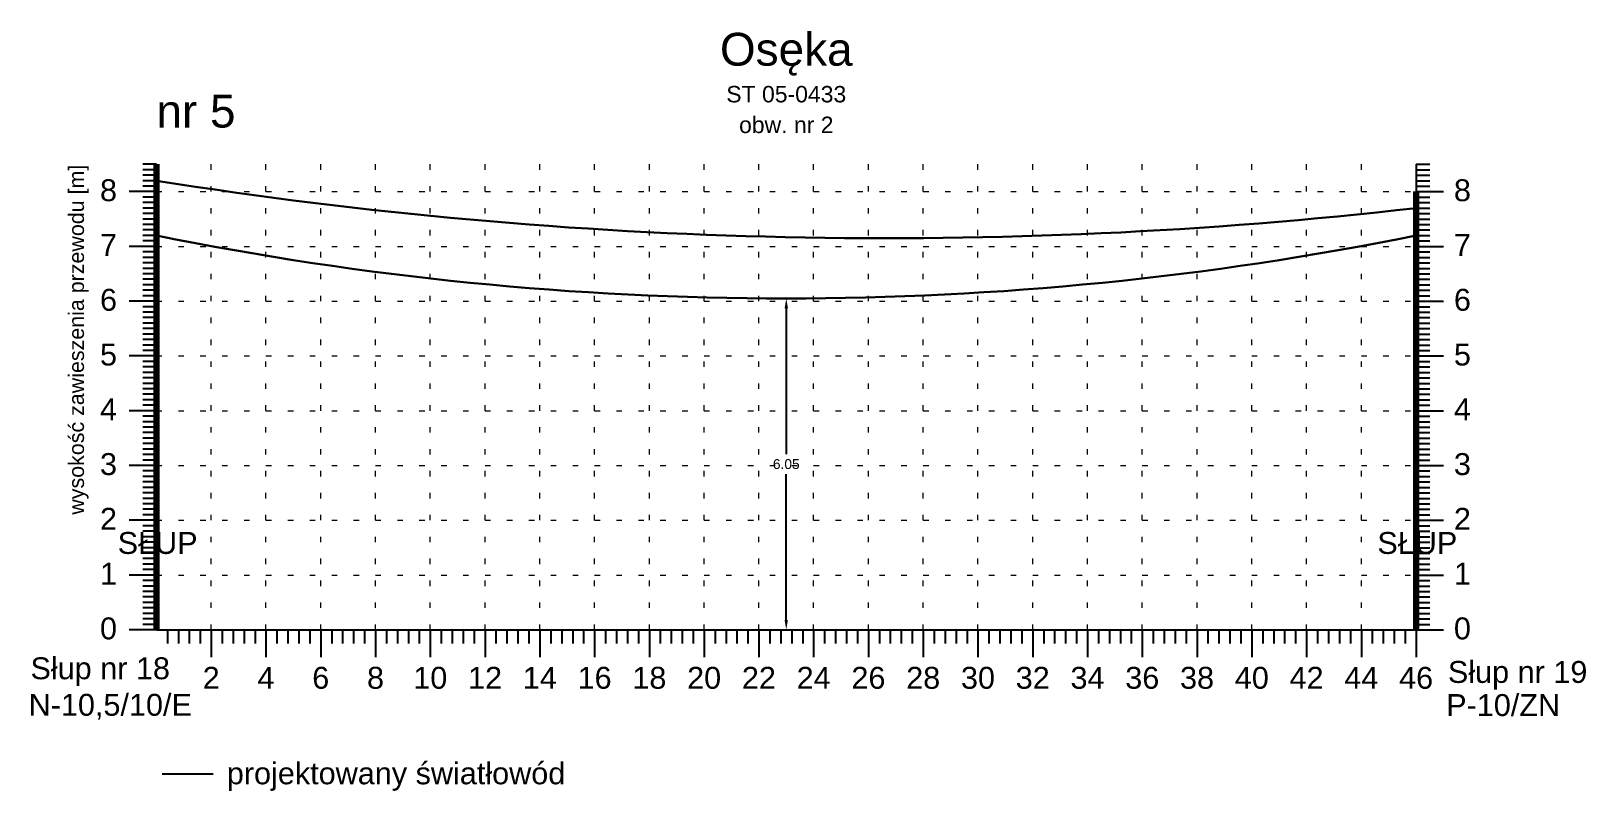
# Model space of a CAD drawing. Header units: inches. Extents: x -863 to 129, y 1307 to 1380.
# Drawn here: x -483.16 to -454.77, y 1349.18 to 1363.05 of the extents above; entities that cross this region are included whole.
import ezdxf
from ezdxf.enums import TextEntityAlignment as Align

# ---------------------------------------------------------------- set-up
doc = ezdxf.new("R2010")
doc.units = ezdxf.units.IN
doc.header["$MEASUREMENT"] = 0
doc.linetypes.add('ACAD_ISO07W100', pattern=[3, 0, -3])
doc.layers.add('_PRZEWIESZENIA_KONTROLA', color=1, linetype='Continuous', lineweight=25)
doc.layers.add('ramka', color=7, linetype='Continuous', plot=False)
doc.styles.get("Standard").update_dxf_attribs({"font": 'arial.ttf'})
doc.dimstyles.get("Standard").update_dxf_attribs({"dimtxt": 0.25, "dimasz": 0.18, "dimexe": 0.18, "dimexo": 0.0625, "dimgap": -0.09, "dimtad": 0, "dimtih": 1, "dimtoh": 1, "dimzin": 0, "dimdsep": 46, "dimtxsty": 'Standard', "dimcen": 0.09, "dimadec": 0, "dimazin": 0, "dimtfac": 1, "dimtofl": 0, "dimtmove": 0, "dimatfit": 3, "dimfxl": 1, "dimtolj": 1, "dimtzin": 0, "dimarcsym": 0})

# ---------------------------------------------------------------- blocks, each defined once
blk = doc.blocks.new('*D5')
at = {"color": 0, "lineweight": -2}
for p, q in [((-469.319, 1358.168), (-469.194, 1358.168)), ((-469.374, 1357.988), (-469.374, 1355.323)), ((-469.374, 1352.298), (-469.374, 1354.963)), ((-469.469, 1352.118), (-469.194, 1352.118))]:
    blk.add_line(p, q, dxfattribs=at)
at = {"color": 0}
for points in [[(-469.344, 1357.988), (-469.404, 1357.988), (-469.374, 1358.168)], [(-469.344, 1352.298), (-469.404, 1352.298), (-469.374, 1352.118)]]:
    blk.add_solid(points, dxfattribs=at)
at = {"layer": 'Defpoints', "color": 0}
for p in [(-469.382, 1358.168), (-469.532, 1352.118), (-469.374, 1352.118)]:
    blk.add_point(p, dxfattribs=at)
at = {"color": 0, "lineweight": 25, "insert": (-469.374, 1355.143), "char_height": 0.18, "attachment_point": 5}
blk.add_mtext('\\A1;6.05', dxfattribs=at)

msp = doc.modelspace()

# ---------------------------------------------------------------- linework, layer by layer
for p, q in [((-480.874, 1360.618), (-481.124, 1360.618)), ((-480.874, 1360.518), (-481.124, 1360.518)), ((-480.874, 1360.418), (-481.124, 1360.418)), ((-480.874, 1360.618), (-480.874, 1352.118)), ((-457.874, 1360.618), (-457.874, 1352.118)), ((-457.874, 1360.618), (-457.624, 1360.618)), ((-457.874, 1360.518), (-457.624, 1360.518)), ((-457.874, 1360.418), (-457.624, 1360.418)), ((-480.874, 1360.118), (-481.374, 1360.118)), ((-480.874, 1360.318), (-481.124, 1360.318)), ((-480.874, 1360.218), (-481.124, 1360.218)), ((-457.874, 1360.318), (-457.624, 1360.318)), ((-457.874, 1360.218), (-457.624, 1360.218)), ((-457.874, 1360.118), (-457.374, 1360.118)), ((-480.874, 1360.018), (-481.124, 1360.018)), ((-480.874, 1359.918), (-481.124, 1359.918)), ((-457.874, 1360.018), (-457.624, 1360.018)), ((-457.874, 1359.918), (-457.624, 1359.918)), ((-480.874, 1359.818), (-481.124, 1359.818)), ((-480.874, 1359.718), (-481.124, 1359.718)), ((-480.874, 1359.618), (-481.124, 1359.618)), ((-457.874, 1359.818), (-457.624, 1359.818)), ((-457.874, 1359.718), (-457.624, 1359.718)), ((-457.874, 1359.618), (-457.624, 1359.618)), ((-480.874, 1359.518), (-481.124, 1359.518)), ((-480.874, 1359.418), (-481.124, 1359.418)), ((-480.874, 1359.318), (-481.124, 1359.318)), ((-457.874, 1359.518), (-457.624, 1359.518)), ((-457.874, 1359.418), (-457.624, 1359.418)), ((-457.874, 1359.318), (-457.624, 1359.318)), ((-480.874, 1359.118), (-481.374, 1359.118)), ((-480.874, 1359.218), (-481.124, 1359.218)), ((-480.874, 1359.018), (-481.124, 1359.018)), ((-457.874, 1359.218), (-457.624, 1359.218)), ((-457.874, 1359.118), (-457.374, 1359.118)), ((-457.874, 1359.018), (-457.624, 1359.018)), ((-480.874, 1358.918), (-481.124, 1358.918)), ((-480.874, 1358.818), (-481.124, 1358.818)), ((-480.874, 1358.718), (-481.124, 1358.718)), ((-457.874, 1358.918), (-457.624, 1358.918)), ((-457.874, 1358.818), (-457.624, 1358.818)), ((-457.874, 1358.718), (-457.624, 1358.718)), ((-480.874, 1358.618), (-481.124, 1358.618)), ((-480.874, 1358.518), (-481.124, 1358.518)), ((-480.874, 1358.418), (-481.124, 1358.418)), ((-457.874, 1358.618), (-457.624, 1358.618)), ((-457.874, 1358.518), (-457.624, 1358.518)), ((-457.874, 1358.418), (-457.624, 1358.418)), ((-480.874, 1358.118), (-481.374, 1358.118)), ((-480.874, 1358.318), (-481.124, 1358.318)), ((-480.874, 1358.218), (-481.124, 1358.218)), ((-457.874, 1358.318), (-457.624, 1358.318)), ((-457.874, 1358.218), (-457.624, 1358.218)), ((-457.874, 1358.118), (-457.374, 1358.118)), ((-480.874, 1358.018), (-481.124, 1358.018)), ((-480.874, 1357.918), (-481.124, 1357.918)), ((-457.874, 1358.018), (-457.624, 1358.018)), ((-457.874, 1357.918), (-457.624, 1357.918)), ((-480.874, 1357.818), (-481.124, 1357.818)), ((-480.874, 1357.718), (-481.124, 1357.718)), ((-480.874, 1357.618), (-481.124, 1357.618)), ((-457.874, 1357.818), (-457.624, 1357.818)), ((-457.874, 1357.718), (-457.624, 1357.718)), ((-457.874, 1357.618), (-457.624, 1357.618)), ((-480.874, 1357.518), (-481.124, 1357.518)), ((-480.874, 1357.418), (-481.124, 1357.418)), ((-480.874, 1357.318), (-481.124, 1357.318)), ((-457.874, 1357.518), (-457.624, 1357.518)), ((-457.874, 1357.418), (-457.624, 1357.418)), ((-457.874, 1357.318), (-457.624, 1357.318)), ((-480.874, 1357.118), (-481.374, 1357.118)), ((-480.874, 1357.218), (-481.124, 1357.218)), ((-480.874, 1357.018), (-481.124, 1357.018)), ((-457.874, 1357.218), (-457.624, 1357.218)), ((-457.874, 1357.118), (-457.374, 1357.118)), ((-457.874, 1357.018), (-457.624, 1357.018)), ((-480.874, 1356.918), (-481.124, 1356.918)), ((-480.874, 1356.818), (-481.124, 1356.818)), ((-480.874, 1356.718), (-481.124, 1356.718)), ((-457.874, 1356.918), (-457.624, 1356.918)), ((-457.874, 1356.818), (-457.624, 1356.818)), ((-457.874, 1356.718), (-457.624, 1356.718)), ((-480.874, 1356.618), (-481.124, 1356.618)), ((-480.874, 1356.518), (-481.124, 1356.518)), ((-480.874, 1356.418), (-481.124, 1356.418)), ((-457.874, 1356.618), (-457.624, 1356.618)), ((-457.874, 1356.518), (-457.624, 1356.518)), ((-457.874, 1356.418), (-457.624, 1356.418)), ((-480.874, 1356.318), (-481.124, 1356.318)), ((-480.874, 1356.218), (-481.124, 1356.218)), ((-457.874, 1356.318), (-457.624, 1356.318)), ((-457.874, 1356.218), (-457.624, 1356.218)), ((-480.874, 1356.118), (-481.374, 1356.118)), ((-480.874, 1356.018), (-481.124, 1356.018)), ((-480.874, 1355.918), (-481.124, 1355.918)), ((-457.874, 1356.118), (-457.374, 1356.118)), ((-457.874, 1356.018), (-457.624, 1356.018)), ((-457.874, 1355.918), (-457.624, 1355.918)), ((-480.874, 1355.818), (-481.124, 1355.818)), ((-480.874, 1355.718), (-481.124, 1355.718)), ((-480.874, 1355.618), (-481.124, 1355.618)), ((-457.874, 1355.818), (-457.624, 1355.818)), ((-457.874, 1355.718), (-457.624, 1355.718)), ((-457.874, 1355.618), (-457.624, 1355.618)), ((-480.874, 1355.518), (-481.124, 1355.518)), ((-480.874, 1355.418), (-481.124, 1355.418)), ((-480.874, 1355.318), (-481.124, 1355.318)), ((-457.874, 1355.518), (-457.624, 1355.518)), ((-457.874, 1355.418), (-457.624, 1355.418)), ((-457.874, 1355.318), (-457.624, 1355.318)), ((-480.874, 1355.118), (-481.374, 1355.118)), ((-480.874, 1355.218), (-481.124, 1355.218)), ((-480.874, 1355.018), (-481.124, 1355.018)), ((-457.874, 1355.218), (-457.624, 1355.218)), ((-457.874, 1355.118), (-457.374, 1355.118)), ((-457.874, 1355.018), (-457.624, 1355.018)), ((-480.874, 1354.918), (-481.124, 1354.918)), ((-480.874, 1354.818), (-481.124, 1354.818)), ((-480.874, 1354.718), (-481.124, 1354.718)), ((-457.874, 1354.918), (-457.624, 1354.918)), ((-457.874, 1354.818), (-457.624, 1354.818)), ((-457.874, 1354.718), (-457.624, 1354.718)), ((-480.874, 1354.618), (-481.124, 1354.618)), ((-480.874, 1354.518), (-481.124, 1354.518)), ((-457.874, 1354.618), (-457.624, 1354.618)), ((-457.874, 1354.518), (-457.624, 1354.518)), ((-480.874, 1354.418), (-481.124, 1354.418)), ((-480.874, 1354.318), (-481.124, 1354.318)), ((-480.874, 1354.218), (-481.124, 1354.218)), ((-457.874, 1354.418), (-457.624, 1354.418)), ((-457.874, 1354.318), (-457.624, 1354.318)), ((-457.874, 1354.218), (-457.624, 1354.218)), ((-480.874, 1354.118), (-481.374, 1354.118)), ((-480.874, 1354.018), (-481.124, 1354.018)), ((-480.874, 1353.918), (-481.124, 1353.918)), ((-457.874, 1354.118), (-457.374, 1354.118)), ((-457.874, 1354.018), (-457.624, 1354.018)), ((-457.874, 1353.918), (-457.624, 1353.918)), ((-480.874, 1353.818), (-481.124, 1353.818)), ((-480.874, 1353.718), (-481.124, 1353.718)), ((-480.874, 1353.618), (-481.124, 1353.618)), ((-457.874, 1353.818), (-457.624, 1353.818)), ((-457.874, 1353.718), (-457.624, 1353.718)), ((-457.874, 1353.618), (-457.624, 1353.618)), ((-480.874, 1353.518), (-481.124, 1353.518)), ((-480.874, 1353.418), (-481.124, 1353.418)), ((-480.874, 1353.318), (-481.124, 1353.318)), ((-457.874, 1353.518), (-457.624, 1353.518)), ((-457.874, 1353.418), (-457.624, 1353.418)), ((-457.874, 1353.318), (-457.624, 1353.318)), ((-480.874, 1353.118), (-481.374, 1353.118)), ((-480.874, 1353.218), (-481.124, 1353.218)), ((-480.874, 1353.018), (-481.124, 1353.018)), ((-457.874, 1353.218), (-457.624, 1353.218)), ((-457.874, 1353.118), (-457.374, 1353.118)), ((-457.874, 1353.018), (-457.624, 1353.018)), ((-480.874, 1352.918), (-481.124, 1352.918)), ((-480.874, 1352.818), (-481.124, 1352.818)), ((-457.874, 1352.918), (-457.624, 1352.918)), ((-457.874, 1352.818), (-457.624, 1352.818)), ((-480.874, 1352.718), (-481.124, 1352.718)), ((-480.874, 1352.618), (-481.124, 1352.618)), ((-480.874, 1352.518), (-481.124, 1352.518)), ((-457.874, 1352.718), (-457.624, 1352.718)), ((-457.874, 1352.618), (-457.624, 1352.618)), ((-457.874, 1352.518), (-457.624, 1352.518)), ((-480.874, 1352.418), (-481.124, 1352.418)), ((-480.874, 1352.318), (-481.124, 1352.318)), ((-480.874, 1352.218), (-481.124, 1352.218)), ((-457.874, 1352.418), (-457.624, 1352.418)), ((-457.874, 1352.318), (-457.624, 1352.318)), ((-457.874, 1352.218), (-457.624, 1352.218)), ((-480.874, 1352.118), (-481.374, 1352.118)), ((-480.874, 1352.118), (-457.874, 1352.118)), ((-480.674, 1352.118), (-480.674, 1351.868)), ((-480.474, 1352.118), (-480.474, 1351.868)), ((-480.274, 1352.118), (-480.274, 1351.868)), ((-480.074, 1352.118), (-480.074, 1351.868)), ((-479.874, 1352.118), (-479.874, 1351.618)), ((-479.674, 1352.118), (-479.674, 1351.868)), ((-479.474, 1352.118), (-479.474, 1351.868)), ((-479.274, 1352.118), (-479.274, 1351.868)), ((-479.074, 1352.118), (-479.074, 1351.868)), ((-478.874, 1352.118), (-478.874, 1351.618)), ((-478.674, 1352.118), (-478.674, 1351.868)), ((-478.474, 1352.118), (-478.474, 1351.868)), ((-478.274, 1352.118), (-478.274, 1351.868)), ((-478.074, 1352.118), (-478.074, 1351.868)), ((-477.874, 1352.118), (-477.874, 1351.618)), ((-477.674, 1352.118), (-477.674, 1351.868)), ((-477.474, 1352.118), (-477.474, 1351.868)), ((-477.274, 1352.118), (-477.274, 1351.868)), ((-477.074, 1352.118), (-477.074, 1351.868)), ((-476.874, 1352.118), (-476.874, 1351.618)), ((-476.674, 1352.118), (-476.674, 1351.868)), ((-476.474, 1352.118), (-476.474, 1351.868)), ((-476.274, 1352.118), (-476.274, 1351.868)), ((-476.074, 1352.118), (-476.074, 1351.868)), ((-475.874, 1352.118), (-475.874, 1351.618)), ((-475.674, 1352.118), (-475.674, 1351.868)), ((-475.474, 1352.118), (-475.474, 1351.868)), ((-475.274, 1352.118), (-475.274, 1351.868)), ((-475.074, 1352.118), (-475.074, 1351.868)), ((-474.874, 1352.118), (-474.874, 1351.618)), ((-474.674, 1352.118), (-474.674, 1351.868)), ((-474.474, 1352.118), (-474.474, 1351.868)), ((-474.274, 1352.118), (-474.274, 1351.868)), ((-474.074, 1352.118), (-474.074, 1351.868)), ((-473.874, 1352.118), (-473.874, 1351.618)), ((-473.674, 1352.118), (-473.674, 1351.868)), ((-473.474, 1352.118), (-473.474, 1351.868)), ((-473.274, 1352.118), (-473.274, 1351.868)), ((-473.074, 1352.118), (-473.074, 1351.868)), ((-472.874, 1352.118), (-472.874, 1351.618)), ((-472.674, 1352.118), (-472.674, 1351.868)), ((-472.474, 1352.118), (-472.474, 1351.868)), ((-472.274, 1352.118), (-472.274, 1351.868)), ((-472.074, 1352.118), (-472.074, 1351.868)), ((-471.874, 1352.118), (-471.874, 1351.618)), ((-471.674, 1352.118), (-471.674, 1351.868)), ((-471.474, 1352.118), (-471.474, 1351.868)), ((-471.274, 1352.118), (-471.274, 1351.868)), ((-471.074, 1352.118), (-471.074, 1351.868)), ((-470.874, 1352.118), (-470.874, 1351.618)), ((-470.674, 1352.118), (-470.674, 1351.868)), ((-470.474, 1352.118), (-470.474, 1351.868)), ((-470.274, 1352.118), (-470.274, 1351.868)), ((-470.074, 1352.118), (-470.074, 1351.868)), ((-469.874, 1352.118), (-469.874, 1351.618)), ((-469.674, 1352.118), (-469.674, 1351.868)), ((-469.474, 1352.118), (-469.474, 1351.868)), ((-469.274, 1352.118), (-469.274, 1351.868)), ((-469.074, 1352.118), (-469.074, 1351.868)), ((-468.874, 1352.118), (-468.874, 1351.618)), ((-468.674, 1352.118), (-468.674, 1351.868)), ((-468.474, 1352.118), (-468.474, 1351.868)), ((-468.274, 1352.118), (-468.274, 1351.868)), ((-468.074, 1352.118), (-468.074, 1351.868)), ((-467.874, 1352.118), (-467.874, 1351.618)), ((-467.674, 1352.118), (-467.674, 1351.868)), ((-467.474, 1352.118), (-467.474, 1351.868)), ((-467.274, 1352.118), (-467.274, 1351.868)), ((-467.074, 1352.118), (-467.074, 1351.868)), ((-466.874, 1352.118), (-466.874, 1351.618)), ((-466.674, 1352.118), (-466.674, 1351.868)), ((-466.474, 1352.118), (-466.474, 1351.868)), ((-466.274, 1352.118), (-466.274, 1351.868)), ((-466.074, 1352.118), (-466.074, 1351.868)), ((-465.874, 1352.118), (-465.874, 1351.618)), ((-465.674, 1352.118), (-465.674, 1351.868)), ((-465.474, 1352.118), (-465.474, 1351.868)), ((-465.274, 1352.118), (-465.274, 1351.868)), ((-465.074, 1352.118), (-465.074, 1351.868)), ((-464.874, 1352.118), (-464.874, 1351.618)), ((-464.674, 1352.118), (-464.674, 1351.868)), ((-464.474, 1352.118), (-464.474, 1351.868)), ((-464.274, 1352.118), (-464.274, 1351.868)), ((-464.074, 1352.118), (-464.074, 1351.868)), ((-463.874, 1352.118), (-463.874, 1351.618)), ((-463.674, 1352.118), (-463.674, 1351.868)), ((-463.474, 1352.118), (-463.474, 1351.868)), ((-463.274, 1352.118), (-463.274, 1351.868)), ((-463.074, 1352.118), (-463.074, 1351.868)), ((-462.874, 1352.118), (-462.874, 1351.618)), ((-462.674, 1352.118), (-462.674, 1351.868)), ((-462.474, 1352.118), (-462.474, 1351.868)), ((-462.274, 1352.118), (-462.274, 1351.868)), ((-462.074, 1352.118), (-462.074, 1351.868)), ((-461.874, 1352.118), (-461.874, 1351.618)), ((-461.674, 1352.118), (-461.674, 1351.868)), ((-461.474, 1352.118), (-461.474, 1351.868)), ((-461.274, 1352.118), (-461.274, 1351.868)), ((-461.074, 1352.118), (-461.074, 1351.868)), ((-460.874, 1352.118), (-460.874, 1351.618)), ((-460.674, 1352.118), (-460.674, 1351.868)), ((-460.474, 1352.118), (-460.474, 1351.868)), ((-460.274, 1352.118), (-460.274, 1351.868)), ((-460.074, 1352.118), (-460.074, 1351.868)), ((-459.874, 1352.118), (-459.874, 1351.618)), ((-459.674, 1352.118), (-459.674, 1351.868)), ((-459.474, 1352.118), (-459.474, 1351.868)), ((-459.274, 1352.118), (-459.274, 1351.868)), ((-459.074, 1352.118), (-459.074, 1351.868)), ((-458.874, 1352.118), (-458.874, 1351.618)), ((-458.674, 1352.118), (-458.674, 1351.868)), ((-458.474, 1352.118), (-458.474, 1351.868)), ((-458.274, 1352.118), (-458.274, 1351.868)), ((-458.074, 1352.118), (-458.074, 1351.868)), ((-457.874, 1352.118), (-457.374, 1352.118)), ((-457.874, 1352.118), (-457.874, 1351.618))]:
    msp.add_line(p, q)
at = {"lineweight": 100}
for p, q in [((-480.874, 1352.118), (-480.874, 1360.618)), ((-457.874, 1352.118), (-457.874, 1360.118))]:
    msp.add_line(p, q, dxfattribs=at)
at = {"linetype": 'ACAD_ISO07W100', "lineweight": 15, "ltscale": 0.1}
for p, q in [((-479.874, 1352.118), (-479.874, 1360.618)), ((-478.874, 1352.118), (-478.874, 1360.618)), ((-477.874, 1352.118), (-477.874, 1360.618)), ((-476.874, 1352.118), (-476.874, 1360.618)), ((-475.874, 1352.118), (-475.874, 1360.618)), ((-474.874, 1352.118), (-474.874, 1360.618)), ((-473.874, 1352.118), (-473.874, 1360.618)), ((-472.874, 1352.118), (-472.874, 1360.618)), ((-471.874, 1352.118), (-471.874, 1360.618)), ((-470.874, 1352.118), (-470.874, 1360.618)), ((-469.874, 1352.118), (-469.874, 1360.618)), ((-468.874, 1352.118), (-468.874, 1360.618)), ((-467.874, 1352.118), (-467.874, 1360.618)), ((-466.874, 1352.118), (-466.874, 1360.618)), ((-465.874, 1352.118), (-465.874, 1360.618)), ((-464.874, 1352.118), (-464.874, 1360.618)), ((-463.874, 1352.118), (-463.874, 1360.618)), ((-462.874, 1352.118), (-462.874, 1360.618)), ((-461.874, 1352.118), (-461.874, 1360.618)), ((-460.874, 1352.118), (-460.874, 1360.618)), ((-459.874, 1352.118), (-459.874, 1360.618)), ((-458.874, 1352.118), (-458.874, 1360.618)), ((-457.874, 1352.118), (-457.874, 1360.618)), ((-480.874, 1360.118), (-457.874, 1360.118)), ((-480.874, 1359.118), (-457.874, 1359.118)), ((-480.874, 1358.118), (-457.874, 1358.118)), ((-480.874, 1357.118), (-457.874, 1357.118)), ((-480.874, 1356.118), (-457.874, 1356.118)), ((-480.874, 1355.118), (-457.874, 1355.118)), ((-480.874, 1354.118), (-457.874, 1354.118)), ((-480.874, 1353.118), (-457.874, 1353.118)), ((-480.874, 1352.118), (-457.874, 1352.118))]:
    msp.add_line(p, q, dxfattribs=at)
at = {"color": 3, "lineweight": 25}
msp.add_line((-480.769, 1349.488), (-479.838, 1349.488), dxfattribs=at)
at = {"lineweight": 30}
msp.add_arc((-467.539, 1444.495), 85.227, 260.99804, 276.51124, dxfattribs=at)
at = {"color": 3, "lineweight": 30}
msp.add_arc((-469.374, 1416.243), 58.075, 258.57881, 281.42119, dxfattribs=at)
at = {"layer": 'ramka'}
msp.add_line((-480.874, 1352.118), (-469.374, 1352.118), dxfattribs=at)

# ---------------------------------------------------------------- texts
for s, height, p in [('Osęka', 0.6, (-469.374, 1362.418)), ('ST 05-0433', 0.3, (-469.374, 1361.748)), ('obw. nr 2', 0.3, (-469.374, 1361.188)), ('2', 0.4, (-479.874, 1351.042)), ('4', 0.4, (-478.874, 1351.042)), ('6', 0.4, (-477.874, 1351.042)), ('8', 0.4, (-476.874, 1351.042)), ('10', 0.4, (-475.874, 1351.042)), ('12', 0.4, (-474.874, 1351.042)), ('14', 0.4, (-473.874, 1351.042)), ('16', 0.4, (-472.874, 1351.042)), ('18', 0.4, (-471.874, 1351.042)), ('20', 0.4, (-470.874, 1351.042)), ('22', 0.4, (-469.874, 1351.042)), ('24', 0.4, (-468.874, 1351.042)), ('26', 0.4, (-467.874, 1351.042)), ('28', 0.4, (-466.874, 1351.042)), ('30', 0.4, (-465.874, 1351.042)), ('32', 0.4, (-464.874, 1351.042)), ('34', 0.4, (-463.874, 1351.042)), ('36', 0.4, (-462.874, 1351.042)), ('38', 0.4, (-461.874, 1351.042)), ('40', 0.4, (-460.874, 1351.042)), ('42', 0.4, (-459.874, 1351.042)), ('44', 0.4, (-458.874, 1351.042)), ('46', 0.4, (-457.874, 1351.042))]:
    msp.add_text(s, height=height).set_placement(p, align=Align.CENTER)
for s, p in [('8', (-481.594, 1359.944)), ('7', (-481.594, 1358.944)), ('6', (-481.594, 1357.944)), ('5', (-481.594, 1356.944)), ('4', (-481.594, 1355.944)), ('3', (-481.594, 1354.944)), ('2', (-481.594, 1353.944)), ('1', (-481.594, 1352.944)), ('0', (-481.594, 1351.944))]:
    msp.add_text(s, height=0.4).set_placement(p, align=Align.RIGHT)
for s, p in [('8', (-457.184, 1359.944)), ('7', (-457.184, 1358.944)), ('6', (-457.184, 1357.944)), ('5', (-457.184, 1356.944)), ('4', (-457.184, 1355.944)), ('3', (-457.184, 1354.944)), ('2', (-457.184, 1353.944)), ('1', (-457.184, 1352.944)), ('0', (-457.184, 1351.944)), ('Słup nr 18', (-483.174, 1351.216)), ('Słup nr 19', (-457.294, 1351.149)), ('N-10,5/10/E', (-483.208, 1350.549)), ('P-10/ZN', (-457.325, 1350.544)), ('projektowany światłowód', (-479.589, 1349.298))]:
    msp.add_text(s, height=0.4).set_placement(p)
at = {"insert": (-482.477, 1354.22), "char_height": 0.28, "width": 9.28, "attachment_point": 1, "rotation": 90}
msp.add_mtext('wysokość zawieszenia przewodu [m]', dxfattribs=at)
at = {"char_height": 0.4, "width": 1.537, "attachment_point": 1}
for insert in [(-481.582, 1353.904), (-458.582, 1353.904)]:
    msp.add_mtext('SŁUP', dxfattribs=dict(at, insert=insert))
at = {"layer": '_PRZEWIESZENIA_KONTROLA', "color": 1}
msp.add_text('nr 5', height=0.6, dxfattribs=at).set_placement((-480.874, 1361.288))

# ---------------------------------------------------------------- dimensions: what is measured, and where the dimension line sits
at = {"lineweight": 25}
dim = msp.add_linear_dim(base=(-469.374, 1352.118), p1=(-469.382, 1358.168), p2=(-469.532, 1352.118), angle=90, text='6.05', dimstyle='Standard', dxfattribs=at)
dim.commit()
dim.dimension.update_dxf_attribs({"geometry": '*D5', "text_midpoint": (-469.374, 1355.143)})

doc.saveas('drawing.dxf')
